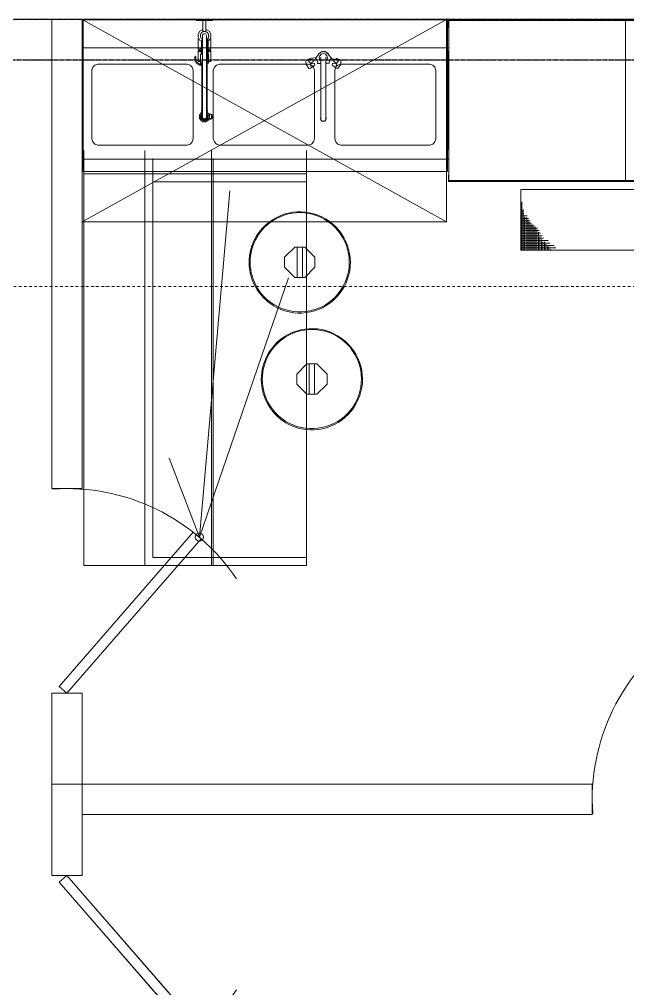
# Model space of a CAD drawing. Header units: millimetres. Extents: x -798 to 124478, y -405 to 121556.
# Drawn here: x 39237 to 42242, y 90912 to 95699 of the extents above; entities that cross this region are included whole.
import ezdxf

# ---------------------------------------------------------------- set-up
doc = ezdxf.new("R2010")
doc.units = ezdxf.units.MM
for name, pattern in [('CENTER', [2, 1.25, -0.25, 0.25, -0.25]), ('PHANTOM2', [1.25, 0.625, -0.125, 0.125, -0.125, 0.125, -0.125]), ('Strichpunkt', [25.4, 12.7, -6.35, 0, -6.35])]:
    doc.linetypes.add(name, pattern=pattern)
doc.layers.add('A-ABOVE', color=89, linetype='PHANTOM2')
for name, color, linetype, lineweight in [('A-AXES', 40, 'CENTER', 5), ('A-DOOR', 4, 'Continuous', 18), ('A-WALL-BRC', 30, 'Continuous', 13), ('A-WALL-BRCK', 5, 'Continuous', 9), ('A-WALL-CONC', 4, 'Continuous', 13), ('concreet', 5, 'Continuous', 15), ('TC-EQUIPMENT', 251, 'Continuous', 0)]:
    doc.layers.add(name, color=color, linetype=linetype, lineweight=lineweight)

# ---------------------------------------------------------------- blocks, each defined once
blk = doc.blocks.new('DOOR101')
at = {"layer": 'A-DOOR', "ltscale": 4, "transparency": 33554687}
blk.add_lwpolyline([(0, 0), (-714.2, -714.2), (-749.9, -678.5), (-35.7, 35.7)], close=True, dxfattribs=at)
blk.add_arc((0, 0), 1010, 180, 240, dxfattribs=at)
blk = doc.blocks.new('оси 2')
at = {"layer": 'A-AXES', "linetype": 'Strichpunkt', "transparency": 33554687}
for p, q in [((2160829.2, -2337925.5), (2204996.7, -2337925.5)), ((2162290.8, -2339245.5), (2204996.7, -2339245.5))]:
    blk.add_line(p, q, dxfattribs=at)

msp = doc.modelspace()

# ---------------------------------------------------------------- linework, layer by layer
at = {"layer": 'A-ABOVE', "ltscale": 5, "transparency": 33554687}
msp.add_lwpolyline([(20287.6, 95498.6), (46127.6, 95498.6), (46127.6, 95698.6), (16777.6, 95698.6), (16777.6, 95648.6)], dxfattribs=at)
at = {"layer": 'A-WALL-BRCK'}
for p, q in [((39397, 93381.1), (39397, 95698.6)), ((39547, 95698.6), (39547, 93381.1)), ((39547.1, 93381.1), (39397, 93381.1)), ((39397.1, 91471.1), (39397.1, 92371.1)), ((39547.1, 92371.1), (39397.1, 92371.1)), ((39547.1, 92371.1), (39547.1, 91471.1)), ((42067.6, 91921.1), (39397.1, 91921.1)), ((39397.1, 91921.1), (39397.1, 91471.1)), ((39547.1, 91921.1), (42067.6, 91921.1)), ((42067.6, 91921.1), (42067.6, 91771.1)), ((42067.6, 91921.1), (42067.6, 91771.1)), ((39547.1, 91771.1), (42067.6, 91771.1)), ((39547.1, 91771.1), (39547.1, 91471.1)), ((42067.6, 91771.1), (39547.1, 91771.1)), ((39547.1, 91471.1), (39397.1, 91471.1)), ((39397.1, 91471.1), (39547.1, 91471.1))]:
    msp.add_line(p, q, dxfattribs=at)
at = {"layer": 'A-WALL-CONC'}
for p, q in [((39472.1, 91471.1), (39434, 91438)), ((39434, 91438), (40096.4, 90675.6)), ((40134.5, 90708.7), (39472.1, 91471.1))]:
    msp.add_line(p, q, dxfattribs=at)
msp.add_arc((43077.6, 91846.1), 1010, 124.012, 184.012, dxfattribs=at)
at = {"layer": 'concreet', "lineweight": 9, "ltscale": 200}
msp.add_lwpolyline([(12077.6, 88628.6), (12077.6, 95698.6), (46127.6, 95698.6), (46127.6, 47228.6)], dxfattribs=at)
at = {"layer": 'TC-EQUIPMENT'}
for p, q in [((39547, 95698.1), (41347, 94698.1)), ((41347, 95698.1), (39547, 94698.1)), ((39547, 94698.1), (39547, 95698.1)), ((39547, 95698.1), (41357, 95698.1)), ((39553, 94948.1), (39553, 95698.1)), ((39553, 95696), (41353, 95696)), ((40112, 95697.1), (40192, 95697.1)), ((40112, 95693.1), (40112, 95697.1)), ((40112, 95693.1), (40192, 95693.1)), ((40144, 95638.1), (40144, 95693.1)), ((40159, 95693.1), (40159, 95638.1)), ((40192, 95697.1), (40192, 95693.1)), ((41347, 95698.1), (41347, 94698.1)), ((41353, 94948.1), (41353, 95698.1)), ((41357, 95658.1), (41357, 95698.1)), ((44332.4, 95698.6), (41357.4, 95698.6)), ((41357.4, 95698.6), (41357.4, 95668.6)), ((41532.4, 95698.5), (41357.4, 95698.5)), ((41358.4, 95693.6), (44332.4, 95693.6)), ((41358.4, 94903.6), (41358.4, 95693.6)), ((41532.4, 95693.6), (41532.4, 95698.6)), ((42232.4, 94898.6), (42232.4, 95698.6)), ((40143.9, 95649.1), (40129, 95641)), ((40143.9, 95649.1), (40144, 95649.1)), ((40160.1, 95649.1), (40159, 95649.1)), ((40174.9, 95641), (40160.1, 95649.1)), ((41357, 95663.3), (41353, 95663.3)), ((41353, 95658.1), (41357, 95658.1)), ((41357.4, 95668.8), (41358.4, 95668.8)), ((41357.4, 95668.6), (41358.4, 95668.6)), ((40121, 95626.2), (40129, 95641)), ((40121, 95610), (40121, 95626.2)), ((40121, 95610), (40129, 95595.1)), ((40121, 95606.2), (40121, 95552.1)), ((40131, 95618.1), (40132, 95621.5)), ((40132, 95614.8), (40131, 95618.1)), ((40132, 95623.1), (40137, 95633.1)), ((40132, 95613.1), (40132, 95623.1)), ((40137, 95603.1), (40132, 95613.1)), ((40133.3, 95625.6), (40134, 95628.1)), ((40134, 95608.1), (40133.3, 95610.6)), ((40134, 95628.1), (40135, 95629.1)), ((40135, 95607.1), (40134, 95608.1)), ((40137, 95633.1), (40147, 95638.1)), ((40142, 95600.6), (40137, 95603.1)), ((40137.2, 95585.1), (40140.3, 95601.5)), ((40142, 95636.1), (40141, 95635.1)), ((40142, 95636.1), (40144.5, 95636.9)), ((40142, 95620.8), (40144.7, 95625.4)), ((40142, 95620.8), (40142, 95215.4)), ((40144.7, 95625.4), (40149.3, 95628.1)), ((40157, 95638.1), (40147, 95638.1)), ((40149.3, 95628.1), (40154.7, 95628.1)), ((40159.3, 95625.4), (40154.7, 95628.1)), ((40157, 95638.1), (40167, 95633.1)), ((40159.5, 95636.9), (40162, 95636.1)), ((40162, 95636.1), (40163, 95635.1)), ((40162, 95215.4), (40162, 95620.7)), ((40167, 95603.1), (40162, 95600.6)), ((40164.2, 95601.7), (40165.5, 95594.3)), ((40165.5, 95601.5), (40165.5, 95499.3)), ((40167, 95633.1), (40172, 95623.1)), ((40172, 95613.1), (40167, 95603.1)), ((40169, 95629.1), (40170, 95628.1)), ((40170, 95608.1), (40169, 95607.1)), ((40170, 95628.1), (40170.8, 95625.6)), ((40170.8, 95610.6), (40170, 95608.1)), ((40170.5, 95498), (40170.5, 95607.7)), ((40172, 95623.1), (40172, 95613.1)), ((40172, 95621.5), (40173, 95618.1)), ((40173, 95618.1), (40172, 95614.8)), ((40183, 95626.2), (40174.9, 95641)), ((40174.9, 95595.1), (40183, 95610)), ((40182.6, 95587.1), (40182.5, 95605.7)), ((40183, 95610), (40183, 95626.2)), ((39553, 95558.1), (41359, 95558.1)), ((40121, 95552.1), (40132.2, 95552.1)), ((40126, 95551.1), (40131.9, 95551.1)), ((40126, 95551.1), (40126, 95544.4)), ((40129, 95595.1), (40138.2, 95590.2)), ((40131, 95548.1), (40134, 95558.1)), ((40134, 95538.1), (40131, 95548.1)), ((40134, 95558.1), (40136.5, 95560.6)), ((40136.5, 95585.1), (40136.5, 95527.1)), ((40170.5, 95592.7), (40174.9, 95595.1)), ((40170.5, 95556.5), (40173, 95548.1)), ((40173, 95548.1), (40170.5, 95539.8)), ((40171.8, 95552.1), (40183, 95552.1)), ((40172.1, 95551.1), (40178, 95551.1)), ((40178, 95551.1), (40178, 95544.4)), ((40183, 95552.1), (40183, 95587.1)), ((41359, 95558.1), (41359, 95008.1)), ((40103.5, 95496.8), (40103.5, 95515.8)), ((40105.3, 95517.6), (40106.7, 95517.6)), ((40108.5, 95515.8), (40108.5, 95497.7)), ((40121, 95543.6), (40125.1, 95546.8)), ((40121, 95543.6), (40121, 95490.1)), ((40121, 95543.6), (40125.1, 95540.3)), ((40125.1, 95546.8), (40126, 95547)), ((40125.1, 95540.3), (40133.9, 95538.5)), ((40129.5, 95541.7), (40126, 95544.4)), ((40133.2, 95541), (40129.5, 95541.7)), ((40132, 95527.1), (40132, 95482.1)), ((40132, 95527.1), (40142, 95527.1)), ((40136.5, 95535.6), (40134, 95538.1)), ((40162, 95527.1), (40165.5, 95527.1)), ((40178.9, 95540.3), (40170.5, 95538.6)), ((40172, 95527.1), (40170.5, 95527.1)), ((40170.9, 95541), (40174.6, 95541.7)), ((40172, 95527.1), (40172, 95482.1)), ((40178, 95544.4), (40174.6, 95541.7)), ((40178, 95547), (40178.9, 95546.8)), ((40183, 95543.6), (40178.9, 95546.8)), ((40183, 95543.6), (40178.9, 95540.3)), ((40183, 95490.1), (40183, 95543.6)), ((40652.3, 95496.5), (40673.8, 95505.4)), ((40662.2, 95499.3), (40678.6, 95506.8)), ((40662.9, 95498.8), (40685.1, 95502.5)), ((40678.6, 95506.8), (40673.8, 95505.4)), ((40678.6, 95506.8), (40697.7, 95509.2)), ((40691.2, 95493.8), (40685.1, 95502.5)), ((40702.5, 95505.9), (40697.7, 95509.2)), ((40712.2, 95519.9), (40700.3, 95507.4)), ((40702.5, 95505.9), (40707.1, 95499.3)), ((40711.5, 95519.1), (40713.3, 95522.4)), ((40713.9, 95525), (40712.6, 95519.9)), ((40724.7, 95535.9), (40713.9, 95525)), ((40715.5, 95526.5), (40718.5, 95532.3)), ((40718, 95509.1), (40721, 95519.1)), ((40721, 95499.1), (40718, 95509.1)), ((40718.5, 95532.3), (40724.2, 95535.5)), ((40721, 95519.1), (40729, 95527.1)), ((40739.4, 95539.9), (40724.7, 95535.9)), ((40725.5, 95536.1), (40732.7, 95540.1)), ((40726, 95205.9), (40726, 95512.7)), ((40729, 95527.1), (40739, 95530.1)), ((40732.7, 95540.1), (40748.1, 95540.1)), ((40739, 95530.1), (40749, 95527.1)), ((40754.1, 95535.9), (40739.4, 95539.9)), ((40748.1, 95540.1), (40762.4, 95532.3)), ((40749, 95527.1), (40757, 95519.1)), ((40752, 95512.7), (40752, 95205.6)), ((40764.9, 95525), (40754.1, 95535.9)), ((40757, 95519.1), (40760, 95509.1)), ((40760, 95509.1), (40757, 95499.1)), ((40770, 95517.9), (40762.4, 95532.3)), ((40766, 95520.8), (40764.9, 95525)), ((40767, 95520.9), (40779.5, 95507.8)), ((40770, 95517.7), (40770, 95517.9)), ((40776.8, 95505.9), (40772.1, 95499.3)), ((40776.8, 95505.9), (40781.6, 95509.2)), ((40794.2, 95502.5), (40776.8, 95505.9)), ((40788, 95493.8), (40794.2, 95502.5)), ((40816.4, 95498.8), (40794.2, 95502.5)), ((40800.6, 95506.8), (40805.5, 95505.4)), ((40817.1, 95499.3), (40800.6, 95506.8)), ((40805.5, 95505.4), (40827, 95496.5)), ((41358.4, 95543.6), (41357.4, 95543.6)), ((41357.4, 95053.6), (41357.4, 95543.6)), ((39595.4, 95448.1), (39600.4, 95463.1)), ((39600.4, 95463.1), (39610.4, 95473.1)), ((39610.4, 95473.1), (39625.4, 95478.1)), ((39625.4, 95478.1), (40065.4, 95478.1)), ((40065.4, 95478.1), (40080.4, 95473.1)), ((40080.4, 95473.1), (40090.4, 95463.1)), ((40090.4, 95463.1), (40095.4, 95448.1)), ((40103.3, 95496.7), (40112.1, 95481.7)), ((40115.9, 95484.9), (40108.3, 95498.1)), ((40111.9, 95481.5), (40127.2, 95472.6)), ((40128.6, 95477.6), (40115.9, 95484.9)), ((40132, 95498.2), (40121, 95498.2)), ((40121, 95498.1), (40132, 95498.1)), ((40132, 95490.1), (40121, 95490.1)), ((40127.9, 95472.6), (40142, 95472.6)), ((40142, 95477.6), (40129.2, 95477.6)), ((40142, 95489.1), (40132, 95489.1)), ((40132, 95482.1), (40142, 95482.1)), ((40139, 95482.1), (40139, 95477.6)), ((40139, 95472.6), (40139, 95244.9)), ((40162, 95492.6), (40165.5, 95498.7)), ((40170.5, 95497.3), (40162, 95482.7)), ((40162, 95482.1), (40172, 95482.1)), ((40165, 95244.6), (40165, 95482.1)), ((40165.8, 95489.1), (40172, 95489.1)), ((40172, 95498.2), (40183, 95498.2)), ((40172, 95498.1), (40183, 95498.1)), ((40183, 95490.1), (40172, 95490.1)), ((40195.4, 95448.1), (40200.4, 95463.1)), ((40200.4, 95463.1), (40210.4, 95473.1)), ((40210.4, 95473.1), (40225.4, 95478.1)), ((40225.4, 95478.1), (40665.4, 95478.1)), ((40652, 95495.8), (40652.3, 95496.5)), ((40654.8, 95475.4), (40652, 95495.8)), ((40652.3, 95496.5), (40662.2, 95499.3)), ((40655.3, 95474.1), (40654.8, 95475.4)), ((40667.9, 95456.4), (40655.3, 95474.1)), ((40662.2, 95499.3), (40662.9, 95498.8)), ((40675.5, 95481.1), (40662.9, 95498.8)), ((40665.4, 95478.1), (40680.4, 95473.1)), ((40668.6, 95455.9), (40667.9, 95456.4)), ((40678.5, 95458.5), (40668.6, 95455.9)), ((40691.2, 95493.8), (40675.5, 95481.1)), ((40675.5, 95481.1), (40676, 95479.8)), ((40676, 95479.8), (40695.6, 95482.8)), ((40676, 95479.8), (40678.7, 95459.3)), ((40678.7, 95459.3), (40678.5, 95458.5)), ((40697.1, 95472.7), (40678.7, 95459.3)), ((40680.4, 95473.1), (40690.4, 95463.1)), ((40690.4, 95463.1), (40695.4, 95448.1)), ((40697.1, 95472.7), (40695.6, 95482.8)), ((40710.5, 95491.1), (40707.1, 95499.3)), ((40726, 95480.7), (40707.7, 95480.6)), ((40708.3, 95481), (40709.3, 95481.3)), ((40709.5, 95481.9), (40709.3, 95481.3)), ((40710.5, 95491.1), (40711.5, 95483.4)), ((40726, 95494.1), (40721, 95499.1)), ((40757, 95499.1), (40752, 95494.1)), ((40752, 95481.7), (40770.2, 95481.6)), ((40752.6, 95494.7), (40752.6, 95494.7)), ((40752.6, 95494.7), (40752.6, 95494.7)), ((40768.8, 95491.1), (40767.8, 95483.4)), ((40772.1, 95499.3), (40768.8, 95491.1)), ((40782.2, 95472.7), (40783.6, 95482.8)), ((40782.2, 95472.7), (40800.5, 95459.3)), ((40803.3, 95479.8), (40783.6, 95482.8)), ((40803.8, 95481.1), (40788, 95493.8)), ((40795.4, 95448.1), (40800.4, 95463.1)), ((40800.4, 95463.1), (40810.4, 95473.1)), ((40800.5, 95459.3), (40803.3, 95479.8)), ((40800.8, 95458.5), (40800.5, 95459.3)), ((40810.6, 95455.9), (40800.8, 95458.5)), ((40803.3, 95479.8), (40803.8, 95481.1)), ((40803.8, 95481.1), (40816.4, 95498.8)), ((40810.4, 95473.1), (40825.4, 95478.1)), ((40811.4, 95456.4), (40810.6, 95455.9)), ((40823.9, 95474.1), (40811.4, 95456.4)), ((40816.4, 95498.8), (40817.1, 95499.3)), ((40827, 95496.5), (40817.1, 95499.3)), ((40824.4, 95475.4), (40823.9, 95474.1)), ((40827.2, 95495.8), (40824.4, 95475.4)), ((40825.4, 95478.1), (41265.4, 95478.1)), ((40827, 95496.5), (40827.2, 95495.8)), ((41265.4, 95478.1), (41280.4, 95473.1)), ((41280.4, 95473.1), (41290.4, 95463.1)), ((41290.4, 95463.1), (41295.4, 95448.1)), ((39595.4, 95108.1), (39595.4, 95448.1)), ((40095.4, 95448.1), (40095.4, 95108.1)), ((40195.4, 95108.1), (40195.4, 95448.1)), ((40695.4, 95108.1), (40695.4, 95448.1)), ((40795.4, 95108.1), (40795.4, 95448.1)), ((41295.4, 95448.1), (41295.4, 95108.1)), ((40133.3, 95236.1), (40126.3, 95225.1)), ((40126.3, 95225.1), (40126.3, 95211.1)), ((40132.5, 95212.9), (40126.3, 95211.1)), ((40137.3, 95232.1), (40132.3, 95223.1)), ((40132.3, 95223.1), (40132.3, 95213.1)), ((40132.3, 95213.1), (40137.3, 95204.1)), ((40142, 95241.7), (40133.3, 95236.1)), ((40137.3, 95232.1), (40133.3, 95236.1)), ((40139, 95255.1), (40137, 95248.1)), ((40139, 95241.1), (40137, 95248.1)), ((40137.3, 95232.1), (40142, 95234.7)), ((40141.3, 95228.1), (40137.3, 95222.1)), ((40137.3, 95214.1), (40137.3, 95222.1)), ((40141.3, 95208.1), (40137.3, 95214.1)), ((40139.9, 95240.3), (40139, 95241.1)), ((40139.3, 95221.1), (40142, 95226.5)), ((40139.3, 95221.1), (40139.3, 95215.1)), ((40139.3, 95215.1), (40142.3, 95209.1)), ((40141.3, 95228.1), (40142, 95228.6)), ((40142, 95222.9), (40141.3, 95221.1)), ((40141.3, 95215.1), (40141.3, 95221.1)), ((40143.3, 95210.1), (40141.3, 95215.1)), ((40160.3, 95209.1), (40163.3, 95215.1)), ((40165.3, 95214.1), (40161.3, 95208.1)), ((40169.3, 95236.1), (40162, 95240.8)), ((40165.3, 95232.1), (40162, 95234)), ((40162, 95227.1), (40165.3, 95222.1)), ((40162, 95223.7), (40163.3, 95221.1)), ((40163.3, 95215.1), (40163.3, 95221.1)), ((40165, 95241.1), (40163.7, 95239.7)), ((40165, 95255.1), (40167, 95248.1)), ((40167, 95248.1), (40165, 95241.1)), ((40170.3, 95223.1), (40165.3, 95232.1)), ((40165.3, 95222.1), (40165.3, 95214.1)), ((40165.3, 95204.1), (40170.3, 95213.1)), ((40176.3, 95225.1), (40169.3, 95236.1)), ((40170.2, 95223.4), (40176.3, 95225.1)), ((40170.3, 95213.1), (40170.3, 95223.1)), ((40173.2, 95230.1), (40182.3, 95230.1)), ((40176.3, 95225.1), (40176.3, 95211.1)), ((40177.3, 95230.1), (40187, 95225.1)), ((40177.3, 95205.1), (40177.3, 95230.1)), ((40192, 95225.1), (40182.3, 95230.1)), ((40187, 95225.1), (40192, 95225.1)), ((40187, 95210.1), (40187, 95225.1)), ((40192, 95225.1), (40192, 95210.1)), ((40726, 95216.1), (40724, 95209.1)), ((40752, 95216.1), (40754, 95209.1)), ((40126.3, 95211.1), (40133.3, 95200.1)), ((40133.3, 95200.1), (40144.3, 95193.1)), ((40137.3, 95204.1), (40146.3, 95199.1)), ((40147.3, 95204.1), (40141.3, 95208.1)), ((40142.3, 95209.1), (40148.3, 95205.1)), ((40148.3, 95208.1), (40143.3, 95210.1)), ((40146.1, 95199.3), (40144.3, 95193.1)), ((40144.3, 95193.1), (40158.3, 95193.1)), ((40146.3, 95199.1), (40156.3, 95199.1)), ((40155.3, 95204.1), (40147.3, 95204.1)), ((40148.3, 95205.1), (40154.3, 95205.1)), ((40154.3, 95208.1), (40149.3, 95208.1)), ((40154.3, 95205.1), (40160.3, 95209.1)), ((40161.3, 95208.1), (40155.3, 95204.1)), ((40159.3, 95210.1), (40155.6, 95208.6)), ((40156.3, 95199.1), (40165.3, 95204.1)), ((40158.3, 95193.1), (40169.3, 95200.1)), ((40160.2, 95212.3), (40159.3, 95210.1)), ((40165.3, 95204.1), (40169.3, 95200.1)), ((40169.3, 95200.1), (40176.3, 95211.1)), ((40182.3, 95205.1), (40172.5, 95205.1)), ((40187, 95210.1), (40177.3, 95205.1)), ((40182.3, 95205.1), (40192, 95210.1)), ((40192, 95210.1), (40187, 95210.1)), ((40726, 95202.1), (40724, 95209.1)), ((40732, 95196.1), (40726, 95202.1)), ((40729.5, 95199.6), (40735.5, 95196.1)), ((40739, 95194.1), (40732, 95196.1)), ((40735.5, 95196.1), (40742.5, 95196.1)), ((40746, 95196.1), (40739, 95194.1)), ((40742.5, 95196.1), (40748.5, 95199.6)), ((40752, 95202.1), (40746, 95196.1)), ((40748.5, 95199.6), (40752, 95205.6)), ((40754, 95209.1), (40752, 95202.1)), ((39600.4, 95093.1), (39595.4, 95108.1)), ((39610.4, 95083.1), (39600.4, 95093.1)), ((39625.4, 95078.1), (39610.4, 95083.1)), ((39625.4, 95078.1), (40065.4, 95078.1)), ((40080.4, 95083.1), (40065.4, 95078.1)), ((40090.4, 95093.1), (40080.4, 95083.1)), ((40095.4, 95108.1), (40090.4, 95093.1)), ((40200.4, 95093.1), (40195.4, 95108.1)), ((40210.4, 95083.1), (40200.4, 95093.1)), ((40225.4, 95078.1), (40210.4, 95083.1)), ((40225.4, 95078.1), (40665.4, 95078.1)), ((40680.4, 95083.1), (40665.4, 95078.1)), ((40690.4, 95093.1), (40680.4, 95083.1)), ((40695.4, 95108.1), (40690.4, 95093.1)), ((40800.4, 95093.1), (40795.4, 95108.1)), ((40810.4, 95083.1), (40800.4, 95093.1)), ((40825.4, 95078.1), (40810.4, 95083.1)), ((40825.4, 95078.1), (41265.4, 95078.1)), ((41280.4, 95083.1), (41265.4, 95078.1)), ((41290.4, 95093.1), (41280.4, 95083.1)), ((41295.4, 95108.1), (41290.4, 95093.1)), ((39556.4, 95051.7), (39556.4, 93001.7)), ((39856.4, 93001.7), (39856.4, 95051.7)), ((40186.4, 95051.7), (40186.4, 93001.7)), ((40656.4, 93001.7), (40656.4, 95051.7)), ((41357.4, 95053.6), (41358.4, 95053.6)), ((39553, 95008.1), (41359, 95008.1)), ((39896.4, 95011.7), (39896.4, 93041.7)), ((40194.4, 93001.7), (40194.4, 95011.7)), ((41353, 94948.1), (39553, 94948.1)), ((40656.4, 94936.1), (39556.4, 94936.1)), ((41357.4, 94928.6), (41358.4, 94928.6)), ((41357.4, 94898.6), (41357.4, 94928.6)), ((41358.4, 94928.5), (41357.4, 94928.5)), ((40656.4, 94896.1), (39896.4, 94896.1)), ((41532.4, 94898.8), (41357.4, 94898.8)), ((44332.4, 94898.6), (41357.4, 94898.6)), ((44332.4, 94903.6), (41358.4, 94903.6)), ((41532.4, 94903.6), (41532.4, 94898.6)), ((41552.4, 94901.6), (41552.4, 94903.6)), ((41652.4, 94901.6), (41552.4, 94901.6)), ((41562.4, 94899.6), (41562.4, 94901.6)), ((41622.4, 94899.6), (41562.4, 94899.6)), ((41622.4, 94901.6), (41622.4, 94899.6)), ((41652.4, 94903.6), (41652.4, 94901.6)), ((41932.4, 94903.6), (41932.4, 94901.6)), ((41932.4, 94901.6), (42132.4, 94901.6)), ((41972.4, 94901.6), (41972.4, 94899.6)), ((41972.4, 94899.6), (42092.4, 94899.6)), ((42092.4, 94899.6), (42092.4, 94901.6)), ((42132.4, 94901.6), (42132.4, 94903.6)), ((40126.4, 93141.7), (40276.4, 94851.7)), ((41715.4, 94858.2), (43715.4, 94858.2)), ((41715.4, 94558.2), (41715.4, 94858.2)), ((41719.4, 94558.2), (41719.4, 94795.2)), ((41722.4, 94753.2), (41715.4, 94753.2)), ((41715.4, 94739.7), (41730.4, 94739.7)), ((41726.4, 94759.2), (41726.4, 94558.2)), ((41347, 94698.1), (39547, 94698.1)), ((41745.4, 94727.7), (41715.4, 94727.7)), ((41715.4, 94715.7), (41752.4, 94715.7)), ((41760.4, 94703.7), (41715.4, 94703.7)), ((41715.4, 94691.7), (41767.4, 94691.7)), ((41733.4, 94558.2), (41733.4, 94721.7)), ((41741.4, 94721.7), (41741.4, 94558.2)), ((41749.4, 94558.2), (41749.4, 94709.7)), ((41756.4, 94697.7), (41756.4, 94558.2)), ((41782.4, 94679.7), (41715.4, 94679.7)), ((41715.4, 94667.7), (41797.4, 94667.7)), ((41805.4, 94655.7), (41715.4, 94655.7)), ((41715.4, 94642.2), (41812.4, 94642.2)), ((41763.4, 94558.2), (41763.4, 94685.7)), ((41771.4, 94685.7), (41771.4, 94558.2)), ((41778.4, 94558.2), (41778.4, 94673.7)), ((41786.4, 94673.7), (41786.4, 94558.2)), ((41793.4, 94558.2), (41793.4, 94661.7)), ((41801.4, 94648.2), (41801.4, 94558.2)), ((41819.4, 94630.2), (41715.4, 94630.2)), ((41715.4, 94618.2), (41827.4, 94618.2)), ((41849.4, 94606.2), (41715.4, 94606.2)), ((41715.4, 94594.2), (41857.4, 94594.2)), ((41808.4, 94558.2), (41808.4, 94624.2)), ((41816.4, 94612.2), (41816.4, 94558.2)), ((41823.4, 94558.2), (41823.4, 94600.2)), ((41831.4, 94600.2), (41831.4, 94558.2)), ((40547.4, 94524.2), (40597.4, 94574.2)), ((40647.4, 94574.2), (40597.4, 94574.2)), ((40609.4, 94424.2), (40609.4, 94574.2)), ((40635.4, 94574.2), (40635.4, 94424.2)), ((40647.4, 94574.2), (40697.4, 94524.2)), ((41879.4, 94582.2), (41715.4, 94582.2)), ((41715.4, 94570.2), (41887.4, 94570.2)), ((43715.4, 94558.2), (41715.4, 94558.2)), ((41838.4, 94558.2), (41838.4, 94588.2)), ((41846.4, 94576.2), (41846.4, 94558.2)), ((41853.4, 94558.2), (41853.4, 94576.2)), ((41861.4, 94564.2), (41861.4, 94558.2)), ((40547.4, 94474.2), (40547.4, 94524.2)), ((40697.4, 94524.2), (40697.4, 94474.2)), ((40597.4, 94424.2), (40547.4, 94474.2)), ((40697.4, 94474.2), (40647.4, 94424.2)), ((40566.4, 94421.7), (40126.4, 93141.7)), ((40647.4, 94424.2), (40597.4, 94424.2)), ((40607.4, 93947.2), (40657.4, 93997.2)), ((40707.4, 93997.2), (40657.4, 93997.2)), ((40669.4, 93847.2), (40669.4, 93997.2)), ((40695.4, 93997.2), (40695.4, 93847.2)), ((40707.4, 93997.2), (40757.4, 93947.2)), ((40607.4, 93897.2), (40607.4, 93947.2)), ((40757.4, 93947.2), (40757.4, 93897.2)), ((40657.4, 93847.2), (40607.4, 93897.2)), ((40757.4, 93897.2), (40707.4, 93847.2)), ((40707.4, 93847.2), (40657.4, 93847.2)), ((39976.4, 93531.7), (40126.4, 93141.7)), ((39896.4, 93041.7), (40656.4, 93041.7)), ((39556.4, 93001.7), (40656.4, 93001.7))]:
    msp.add_line(p, q, dxfattribs=at)
msp.add_circle((40126.4, 93141.7), 20, dxfattribs=at)
for centre, radius, start, end in [((40622.4, 94498.2), 250, 243.0178, 117.8418), ((40622.4, 94499.2), 245, 242.4068, 118.4518), ((40622.4, 94498.2), 250, 117.8402, 243.0152), ((40622.4, 94499.2), 245, 118.449, 242.405), ((40682.4, 93921.2), 250, 243.0178, 117.8418), ((40682.4, 93922.2), 245, 242.4068, 118.4518), ((40682.4, 93921.2), 250, 117.8402, 243.0152), ((40682.4, 93922.2), 245, 118.449, 242.405)]:
    msp.add_arc(centre, radius, start, end, dxfattribs=at)

# ---------------------------------------------------------------- block references
msp.add_blockref('оси 2', (-2159419.1, 2433624.2))
at = {"layer": 'A-WALL-BRC', "xscale": -1}
for p, rotation in [((39472.1, 92371.1), 94.01173778926879), ((43077.6, 91846.1), 184.0117377892688)]:
    msp.add_blockref('DOOR101', p, dxfattribs=dict(at, rotation=rotation))
at = {"layer": 'A-WALL-BRC', "rotation": 85.98826221073124}
msp.add_blockref('DOOR101', (39472.1, 91471.1), dxfattribs=at)

doc.saveas('drawing.dxf')
